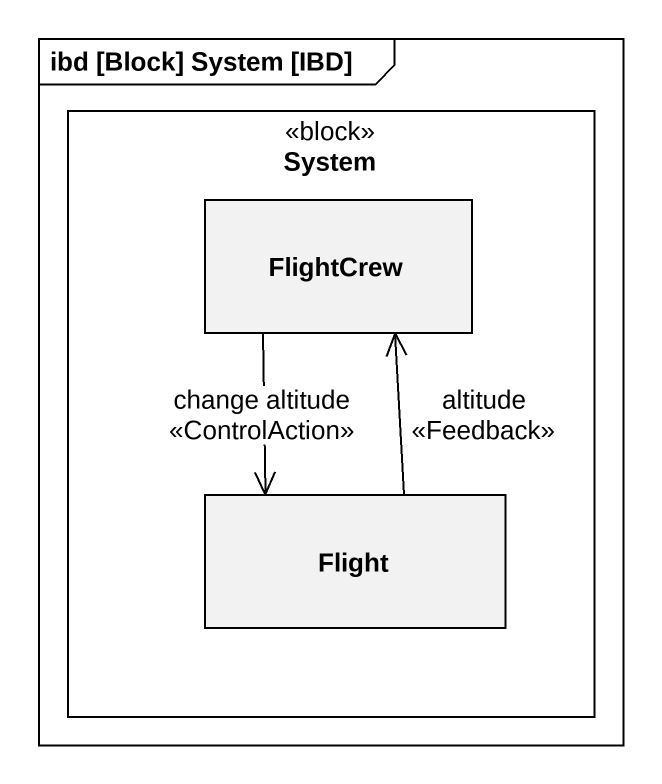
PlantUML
@startuml
mainframe ibd [Block] System [IBD]
rectangle System <<block>> {
  rectangle FlightCrew
  rectangle Flight
}
FlightCrew --> Flight : change altitude\n<<ControlAction>>
Flight -up-> FlightCrew : altitude\n<<Feedback>>
@enduml
